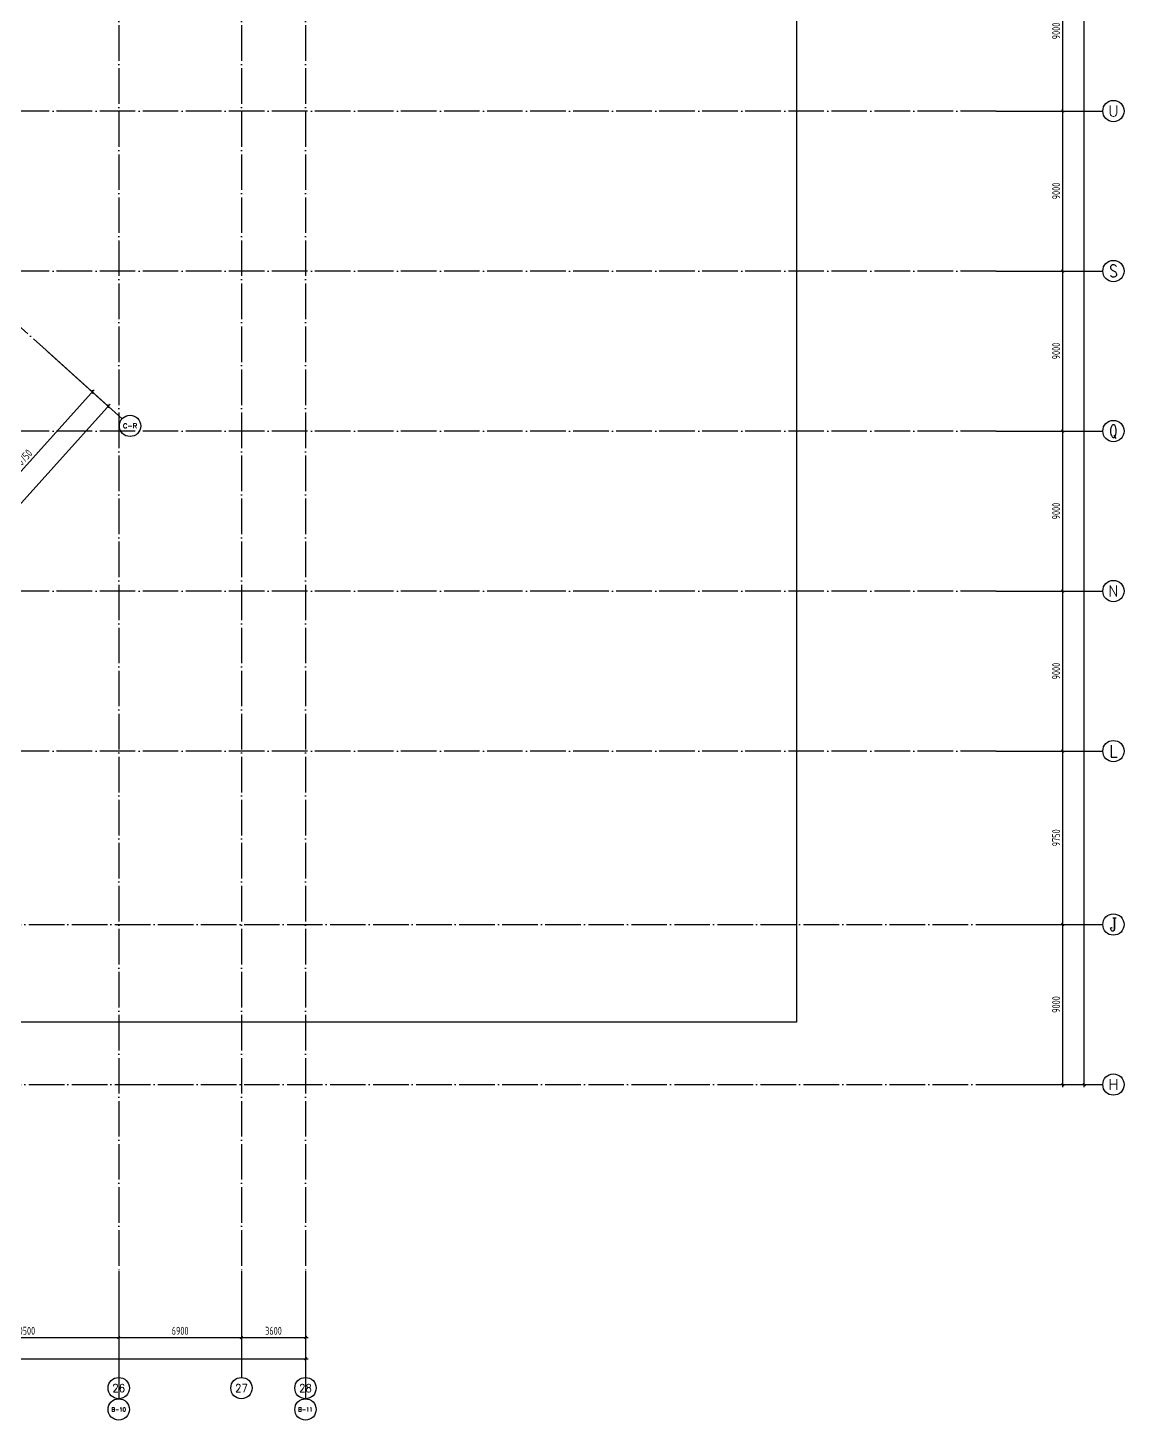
# Model space of a CAD drawing. Extents: x -502255 to 1362592, y -400300 to 332622.
# Drawn here: x -385008 to -323369, y -256454 to -178153 of the extents above; entities that cross this region are included whole.
import ezdxf
from ezdxf.enums import TextEntityAlignment as Align

# ---------------------------------------------------------------- set-up
doc = ezdxf.new("R2010")
doc.units = 0
doc.header["$LTSCALE"] = 1000
doc.header["$MEASUREMENT"] = 0
doc.linetypes.add('DOTE', pattern=[2.42, 2, -0.2, 0.02, -0.2])
for name, color, linetype in [('AXIS_TEXT', 7, 'Continuous'), ('S-DIM', 3, 'Continuous'), ('S-DOTE', 8, 'DOTE')]:
    doc.layers.add(name, color=color, linetype=linetype)
doc.layers.add('不打印', color=59, linetype='Continuous', plot=False)
doc.styles.add('_TCH_AXIS', font='COMPLEX', dxfattribs={"bigfont": 'GBCBIG'})
doc.styles.add('COMPLEX', font='COMPLEX.shx', dxfattribs={"width": 0.65})
doc.styles.get("Standard").update_dxf_attribs({"font": 'tssdeng2.shx', "width": 0.7, "bigfont": '@@hztxt.shx'})
doc.dimstyles.new('TSSD_150_150', dxfattribs={"dimtxt": 450, "dimasz": 150, "dimexe": 150, "dimexo": 375, "dimgap": 150, "dimtad": 1, "dimdec": 0, "dimzin": 0, "dimdsep": 46, "dimtxsty": 'Standard', "dimblk": 'ARCHTICK', "dimcen": 0, "dimdle": 150, "dimclrt": 7, "dimadec": 0, "dimazin": 0, "dimtfac": 1, "dimtdec": 0, "dimtix": 1, "dimtmove": 2, "dimatfit": 3, "dimfxl": 1, "dimtolj": 1, "dimtzin": 0, "dimarcsym": 0})

# ---------------------------------------------------------------- blocks, each defined once
blk = doc.blocks.new('_ArchTick')
at = {"color": 0, "linetype": 'ByBlock', "const_width": 0.4}
blk.add_lwpolyline([(-0.5, -0.5), (0.5, 0.5)], dxfattribs=at)
blk = doc.blocks.new('*D2077')
at = {"layer": 'Defpoints', "color": 0, "transparency": 16777216}
for p in [(1027055, 84926), (1116055, 84926), (1116055, 79976)]:
    blk.add_point(p, dxfattribs=at)
at = {"layer": 'S-DIM', "color": 0, "lineweight": -2, "transparency": 16777216}
for p, q in [((1027055, 84551), (1027055, 79826)), ((1116055, 84551), (1116055, 79826)), ((1026905, 79976), (1116205, 79976))]:
    blk.add_line(p, q, dxfattribs=at)
at = {"layer": 'S-DIM', "color": 0, "lineweight": -2, "transparency": 16777216, "xscale": 150, "yscale": 150, "zscale": 150, "rotation": 180}
blk.add_blockref('_ArchTick', (1027055, 79976), dxfattribs=at)
at = {"layer": 'S-DIM', "color": 0, "lineweight": -2, "transparency": 16777216, "xscale": 150, "yscale": 150, "zscale": 150}
blk.add_blockref('_ArchTick', (1116055, 79976), dxfattribs=at)
at = {"layer": 'S-DIM', "color": 7, "transparency": 16777216, "insert": (1071555, 80351), "char_height": 450, "attachment_point": 5}
blk.add_mtext('\\A1;89000', dxfattribs=at)
blk = doc.blocks.new('*D2079')
at = {"layer": 'Defpoints', "color": 0, "transparency": 16777216}
for p in [(1154884, 104400), (1158634, 104400), (1154884, 95400)]:
    blk.add_point(p, dxfattribs=at)
at = {"layer": 'S-DIM', "color": 0, "lineweight": -2, "transparency": 16777216}
for p, q in [((1155259, 104400), (1158784, 104400)), ((1158634, 95250), (1158634, 104550)), ((1155259, 95400), (1158784, 95400))]:
    blk.add_line(p, q, dxfattribs=at)
at = {"layer": 'S-DIM', "color": 0, "lineweight": -2, "transparency": 16777216, "xscale": 150, "yscale": 150, "zscale": 150}
for p, rotation in [((1158634, 104400), 90), ((1158634, 95400), 270)]:
    blk.add_blockref('_ArchTick', p, dxfattribs=dict(at, rotation=rotation))
at = {"layer": 'S-DIM', "color": 7, "transparency": 16777216, "insert": (1158259, 99900), "char_height": 450, "attachment_point": 5, "rotation": 90}
blk.add_mtext('\\A1;9000', dxfattribs=at)
blk = doc.blocks.new('*D2080')
at = {"layer": 'Defpoints', "color": 0, "transparency": 16777216}
for p in [(1154884, 114150), (1158634, 114150), (1154884, 104400)]:
    blk.add_point(p, dxfattribs=at)
at = {"layer": 'S-DIM', "color": 0, "lineweight": -2, "transparency": 16777216}
for p, q in [((1155259, 114150), (1158784, 114150)), ((1158634, 104250), (1158634, 114300)), ((1155259, 104400), (1158784, 104400))]:
    blk.add_line(p, q, dxfattribs=at)
at = {"layer": 'S-DIM', "color": 0, "lineweight": -2, "transparency": 16777216, "xscale": 150, "yscale": 150, "zscale": 150}
for p, rotation in [((1158634, 114150), 90), ((1158634, 104400), 270)]:
    blk.add_blockref('_ArchTick', p, dxfattribs=dict(at, rotation=rotation))
at = {"layer": 'S-DIM', "color": 7, "transparency": 16777216, "insert": (1158259, 109275), "char_height": 450, "attachment_point": 5, "rotation": 90}
blk.add_mtext('\\A1;9750', dxfattribs=at)
blk = doc.blocks.new('*D2081')
at = {"layer": 'Defpoints', "color": 0, "transparency": 16777216}
for p in [(1154884, 123150), (1158634, 123150), (1154884, 114150)]:
    blk.add_point(p, dxfattribs=at)
at = {"layer": 'S-DIM', "color": 0, "lineweight": -2, "transparency": 16777216}
for p, q in [((1155259, 123150), (1158784, 123150)), ((1158634, 114000), (1158634, 123300)), ((1155259, 114150), (1158784, 114150))]:
    blk.add_line(p, q, dxfattribs=at)
at = {"layer": 'S-DIM', "color": 0, "lineweight": -2, "transparency": 16777216, "xscale": 150, "yscale": 150, "zscale": 150}
for p, rotation in [((1158634, 123150), 90), ((1158634, 114150), 270)]:
    blk.add_blockref('_ArchTick', p, dxfattribs=dict(at, rotation=rotation))
at = {"layer": 'S-DIM', "color": 7, "transparency": 16777216, "insert": (1158259, 118650), "char_height": 450, "attachment_point": 5, "rotation": 90}
blk.add_mtext('\\A1;9000', dxfattribs=at)
blk = doc.blocks.new('*D2082')
at = {"layer": 'Defpoints', "color": 0, "transparency": 16777216}
for p in [(1154884, 132150), (1158634, 132150), (1154884, 123150)]:
    blk.add_point(p, dxfattribs=at)
at = {"layer": 'S-DIM', "color": 0, "lineweight": -2, "transparency": 16777216}
for p, q in [((1155259, 132150), (1158784, 132150)), ((1158634, 123000), (1158634, 132300)), ((1155259, 123150), (1158784, 123150))]:
    blk.add_line(p, q, dxfattribs=at)
at = {"layer": 'S-DIM', "color": 0, "lineweight": -2, "transparency": 16777216, "xscale": 150, "yscale": 150, "zscale": 150}
for p, rotation in [((1158634, 132150), 90), ((1158634, 123150), 270)]:
    blk.add_blockref('_ArchTick', p, dxfattribs=dict(at, rotation=rotation))
at = {"layer": 'S-DIM', "color": 7, "transparency": 16777216, "insert": (1158259, 127650), "char_height": 450, "attachment_point": 5, "rotation": 90}
blk.add_mtext('\\A1;9000', dxfattribs=at)
blk = doc.blocks.new('*D2083')
at = {"layer": 'Defpoints', "color": 0, "transparency": 16777216}
for p in [(1154884, 141150), (1158634, 141150), (1154884, 132150)]:
    blk.add_point(p, dxfattribs=at)
at = {"layer": 'S-DIM', "color": 0, "lineweight": -2, "transparency": 16777216}
for p, q in [((1155259, 141150), (1158784, 141150)), ((1158634, 132000), (1158634, 141300)), ((1155259, 132150), (1158784, 132150))]:
    blk.add_line(p, q, dxfattribs=at)
at = {"layer": 'S-DIM', "color": 0, "lineweight": -2, "transparency": 16777216, "xscale": 150, "yscale": 150, "zscale": 150}
for p, rotation in [((1158634, 141150), 90), ((1158634, 132150), 270)]:
    blk.add_blockref('_ArchTick', p, dxfattribs=dict(at, rotation=rotation))
at = {"layer": 'S-DIM', "color": 7, "transparency": 16777216, "insert": (1158259, 136650), "char_height": 450, "attachment_point": 5, "rotation": 90}
blk.add_mtext('\\A1;9000', dxfattribs=at)
blk = doc.blocks.new('*D2084')
at = {"layer": 'Defpoints', "color": 0, "transparency": 16777216}
for p in [(1154884, 150150), (1158634, 150150), (1154884, 141150)]:
    blk.add_point(p, dxfattribs=at)
at = {"layer": 'S-DIM', "color": 0, "lineweight": -2, "transparency": 16777216}
for p, q in [((1155259, 150150), (1158784, 150150)), ((1158634, 141000), (1158634, 150300)), ((1155259, 141150), (1158784, 141150))]:
    blk.add_line(p, q, dxfattribs=at)
at = {"layer": 'S-DIM', "color": 0, "lineweight": -2, "transparency": 16777216, "xscale": 150, "yscale": 150, "zscale": 150}
for p, rotation in [((1158634, 150150), 90), ((1158634, 141150), 270)]:
    blk.add_blockref('_ArchTick', p, dxfattribs=dict(at, rotation=rotation))
at = {"layer": 'S-DIM', "color": 7, "transparency": 16777216, "insert": (1158259, 145650), "char_height": 450, "attachment_point": 5, "rotation": 90}
blk.add_mtext('\\A1;9000', dxfattribs=at)
blk = doc.blocks.new('*D2085')
at = {"layer": 'Defpoints', "color": 0, "transparency": 16777216}
for p in [(1154884, 159150), (1158634, 159150), (1154884, 150150)]:
    blk.add_point(p, dxfattribs=at)
at = {"layer": 'S-DIM', "color": 0, "lineweight": -2, "transparency": 16777216}
for p, q in [((1155259, 159150), (1158784, 159150)), ((1158634, 150000), (1158634, 159300)), ((1155259, 150150), (1158784, 150150))]:
    blk.add_line(p, q, dxfattribs=at)
at = {"layer": 'S-DIM', "color": 0, "lineweight": -2, "transparency": 16777216, "xscale": 150, "yscale": 150, "zscale": 150}
for p, rotation in [((1158634, 159150), 90), ((1158634, 150150), 270)]:
    blk.add_blockref('_ArchTick', p, dxfattribs=dict(at, rotation=rotation))
at = {"layer": 'S-DIM', "color": 7, "transparency": 16777216, "insert": (1158259, 154650), "char_height": 450, "attachment_point": 5, "rotation": 90}
blk.add_mtext('\\A1;9000', dxfattribs=at)
blk = doc.blocks.new('_AXISO')
blk.add_circle((0, 0), 0.5)
at = {"layer": 'AXIS_TEXT', "style": 'COMPLEX', "width": 1.041667}
blk.add_attdef('A', text='', height=0.56, dxfattribs=at).set_placement((-0.25, -0.28), (0.25, -0.28), align=Align.FIT)
blk = doc.blocks.new('*D2113')
at = {"layer": 'Defpoints', "color": 0, "transparency": 16777216}
for p in [(996205, 84926), (1116055, 84926), (1116055, 79976)]:
    blk.add_point(p, dxfattribs=at)
at = {"layer": 'S-DIM', "color": 0, "lineweight": -2, "transparency": 16777216}
for p, q in [((996205, 84551), (996205, 79826)), ((1116055, 84551), (1116055, 79826)), ((996055, 79976), (1116205, 79976))]:
    blk.add_line(p, q, dxfattribs=at)
at = {"layer": 'S-DIM', "color": 0, "lineweight": -2, "transparency": 16777216, "xscale": 150, "yscale": 150, "zscale": 150, "rotation": 180}
blk.add_blockref('_ArchTick', (996205, 79976), dxfattribs=at)
at = {"layer": 'S-DIM', "color": 0, "lineweight": -2, "transparency": 16777216, "xscale": 150, "yscale": 150, "zscale": 150}
blk.add_blockref('_ArchTick', (1116055, 79976), dxfattribs=at)
at = {"layer": 'S-DIM', "color": 7, "transparency": 16777216, "insert": (1056130, 80351), "char_height": 450, "attachment_point": 5}
blk.add_mtext('\\A1;119850', dxfattribs=at)
blk = doc.blocks.new('*D2127')
at = {"layer": 'Defpoints', "color": 0, "transparency": 16777216}
for p in [(1095055, 84926), (1105555, 84926), (1105555, 81176)]:
    blk.add_point(p, dxfattribs=at)
at = {"layer": 'S-DIM', "color": 0, "lineweight": -2, "transparency": 16777216}
for p, q in [((1095055, 84551), (1095055, 81026)), ((1105555, 84551), (1105555, 81026)), ((1094905, 81176), (1105705, 81176))]:
    blk.add_line(p, q, dxfattribs=at)
at = {"layer": 'S-DIM', "color": 0, "lineweight": -2, "transparency": 16777216, "xscale": 150, "yscale": 150, "zscale": 150, "rotation": 180}
blk.add_blockref('_ArchTick', (1095055, 81176), dxfattribs=at)
at = {"layer": 'S-DIM', "color": 0, "lineweight": -2, "transparency": 16777216, "xscale": 150, "yscale": 150, "zscale": 150}
blk.add_blockref('_ArchTick', (1105555, 81176), dxfattribs=at)
at = {"layer": 'S-DIM', "color": 7, "transparency": 16777216, "insert": (1100305, 81551), "char_height": 450, "attachment_point": 5}
blk.add_mtext('\\A1;10500', dxfattribs=at)
blk = doc.blocks.new('*D2128')
at = {"layer": 'Defpoints', "color": 0, "transparency": 16777216}
for p in [(1105555, 84926), (1112455, 84926), (1112455, 81176)]:
    blk.add_point(p, dxfattribs=at)
at = {"layer": 'S-DIM', "color": 0, "lineweight": -2, "transparency": 16777216}
for p, q in [((1105555, 84551), (1105555, 81026)), ((1112455, 84551), (1112455, 81026)), ((1105405, 81176), (1112605, 81176))]:
    blk.add_line(p, q, dxfattribs=at)
at = {"layer": 'S-DIM', "color": 0, "lineweight": -2, "transparency": 16777216, "xscale": 150, "yscale": 150, "zscale": 150, "rotation": 180}
blk.add_blockref('_ArchTick', (1105555, 81176), dxfattribs=at)
at = {"layer": 'S-DIM', "color": 0, "lineweight": -2, "transparency": 16777216, "xscale": 150, "yscale": 150, "zscale": 150}
blk.add_blockref('_ArchTick', (1112455, 81176), dxfattribs=at)
at = {"layer": 'S-DIM', "color": 7, "transparency": 16777216, "insert": (1109005, 81551), "char_height": 450, "attachment_point": 5}
blk.add_mtext('\\A1;6900', dxfattribs=at)
blk = doc.blocks.new('*D2129')
at = {"layer": 'Defpoints', "color": 0, "transparency": 16777216}
for p in [(1112455, 84926), (1116055, 84926), (1116055, 81176)]:
    blk.add_point(p, dxfattribs=at)
at = {"layer": 'S-DIM', "color": 0, "lineweight": -2, "transparency": 16777216}
for p, q in [((1112455, 84551), (1112455, 81026)), ((1116055, 84551), (1116055, 81026)), ((1112305, 81176), (1116205, 81176))]:
    blk.add_line(p, q, dxfattribs=at)
at = {"layer": 'S-DIM', "color": 0, "lineweight": -2, "transparency": 16777216, "xscale": 150, "yscale": 150, "zscale": 150, "rotation": 180}
blk.add_blockref('_ArchTick', (1112455, 81176), dxfattribs=at)
at = {"layer": 'S-DIM', "color": 0, "lineweight": -2, "transparency": 16777216, "xscale": 150, "yscale": 150, "zscale": 150}
blk.add_blockref('_ArchTick', (1116055, 81176), dxfattribs=at)
at = {"layer": 'S-DIM', "color": 7, "transparency": 16777216, "insert": (1114255, 81551), "char_height": 450, "attachment_point": 5}
blk.add_mtext('\\A1;3600', dxfattribs=at)
blk = doc.blocks.new('*D2148')
at = {"layer": 'Defpoints', "color": 0, "transparency": 16777216}
for p in [(1154884, 246850), (1159834, 246850), (1154884, 95400)]:
    blk.add_point(p, dxfattribs=at)
at = {"layer": 'S-DIM', "color": 0, "lineweight": -2, "transparency": 16777216}
for p, q in [((1155259, 246850), (1159984, 246850)), ((1159834, 95250), (1159834, 247000)), ((1155259, 95400), (1159984, 95400))]:
    blk.add_line(p, q, dxfattribs=at)
at = {"layer": 'S-DIM', "color": 0, "lineweight": -2, "transparency": 16777216, "xscale": 150, "yscale": 150, "zscale": 150}
for p, rotation in [((1159834, 246850), 90), ((1159834, 95400), 270)]:
    blk.add_blockref('_ArchTick', p, dxfattribs=dict(at, rotation=rotation))
at = {"layer": 'S-DIM', "color": 7, "transparency": 16777216, "insert": (1159459, 171125), "char_height": 450, "attachment_point": 5, "rotation": 90}
blk.add_mtext('\\A1;151450', dxfattribs=at)
blk = doc.blocks.new('*D2149')
at = {"layer": 'Defpoints', "color": 0, "transparency": 16777216}
for p in [(1101289, 136860), (1104967, 133548), (1059970, 90971)]:
    blk.add_point(p, dxfattribs=at)
at = {"layer": 'S-DIM', "color": 0, "lineweight": -2, "transparency": 16777216}
for p, q in [((1101567, 136609), (1105079, 133448)), ((1063548, 87547), (1105068, 133659)), ((1060248, 90720), (1063760, 87558))]:
    blk.add_line(p, q, dxfattribs=at)
at = {"layer": 'S-DIM', "color": 0, "lineweight": -2, "transparency": 16777216, "xscale": 150, "yscale": 150, "zscale": 150}
for p, rotation in [((1104967, 133548), 47.99999999999577), ((1063648, 87659), 227.9999999999958)]:
    blk.add_blockref('_ArchTick', p, dxfattribs=dict(at, rotation=rotation))
at = {"layer": 'S-DIM', "color": 7, "transparency": 16777216, "insert": (1084029, 110854), "char_height": 450, "attachment_point": 5, "rotation": 48}
blk.add_mtext('\\A1;61750', dxfattribs=at)
blk = doc.blocks.new('*D2156')
at = {"layer": 'Defpoints', "color": 0, "transparency": 16777216}
for p in [(1101289, 136860), (1104075, 134351), (1094095, 128871)]:
    blk.add_point(p, dxfattribs=at)
at = {"layer": 'S-DIM', "color": 0, "lineweight": -2, "transparency": 16777216}
for p, q in [((1101567, 136609), (1104187, 134251)), ((1096782, 126251), (1104176, 134462)), ((1094374, 128620), (1096994, 126262))]:
    blk.add_line(p, q, dxfattribs=at)
at = {"layer": 'S-DIM', "color": 0, "lineweight": -2, "transparency": 16777216, "xscale": 150, "yscale": 150, "zscale": 150}
for p, rotation in [((1104075, 134351), 47.99999999999657), ((1096882, 126362), 227.9999999999966)]:
    blk.add_blockref('_ArchTick', p, dxfattribs=dict(at, rotation=rotation))
at = {"layer": 'S-DIM', "color": 7, "transparency": 16777216, "insert": (1100200, 130607), "char_height": 450, "attachment_point": 5, "rotation": 48}
blk.add_mtext('\\A1;10750', dxfattribs=at)
blk = doc.blocks.new('dsadasd')
at = {"layer": 'S-DIM'}
for p, q in [((1154883.8, 150150.4), (1160883.8, 150150.4)), ((1154883.8, 141150.4), (1160883.8, 141150.4)), ((1101288.6, 136860.2), (1105747.5, 132845.4)), ((1154883.8, 132150.4), (1160883.8, 132150.4)), ((1154883.8, 123150.4), (1160883.8, 123150.4)), ((1154883.8, 114150.4), (1160883.8, 114150.4)), ((1154883.8, 104400.4), (1160883.8, 104400.4)), ((1154883.8, 95400.4), (1160883.8, 95400.4)), ((1105554.9, 84926.2), (1105554.9, 78926.2)), ((1105554.9, 84926.2), (1105554.9, 77726.2)), ((1112454.9, 84926.2), (1112454.9, 78926.2)), ((1116054.9, 84926.2), (1116054.9, 78926.2)), ((1116054.9, 84926.2), (1116054.9, 77726.2))]:
    blk.add_line(p, q, dxfattribs=at)
at = {"layer": 'S-DOTE', "color": 8, "linetype": 'DOTE'}
for p, q in [((1105554.9, 259031.5), (1105554.9, 84926.2)), ((1112454.9, 259031.5), (1112454.9, 84926.2)), ((1116054.9, 259031.5), (1116054.9, 84926.2)), ((1154883.8, 150150.4), (1026054.9, 150150.4)), ((1086373.7, 150289.6), (1101288.6, 136860.2)), ((1154883.8, 141150.4), (1027054.9, 141150.4)), ((1154883.8, 132150.4), (1026054.9, 132150.4)), ((1154883.8, 123150.4), (1026054.9, 123150.4)), ((1154883.8, 114150.4), (1027054.9, 114150.4)), ((991597.7, 104400.4), (1154883.8, 104400.4)), ((991597.7, 95400.4), (1154883.8, 95400.4))]:
    blk.add_line(p, q, dxfattribs=at)
at = {"layer": 'S-DIM'}
ref = blk.add_blockref('_AXISO', (1161483.8, 150150.4), dxfattribs=dict(at, xscale=1200, yscale=1200, zscale=1200))
ref.add_attrib('A', 'U', dxfattribs={"layer": 'AXIS_TEXT', "height": 608.3, "style": '_TCH_AXIS'}).set_placement((1161194.2, 149846.2), (1161773.5, 149846.2), align=Align.FIT)
ref = blk.add_blockref('_AXISO', (1161483.8, 141150.4), dxfattribs=dict(at, xscale=1200, yscale=1200, zscale=1200))
ref.add_attrib('A', 'S', dxfattribs={"layer": 'AXIS_TEXT', "height": 698.9, "style": '_TCH_AXIS'}).set_placement((1161250.9, 140800.9), (1161716.8, 140800.9), align=Align.FIT)
ref = blk.add_blockref('_AXISO', (1106193.4, 132443.9), dxfattribs=dict(at, xscale=1200, yscale=1200, zscale=1200))
ref.add_attrib('A', 'C-R', dxfattribs={"layer": 'AXIS_TEXT', "height": 258.24, "style": '_TCH_AXIS'}).set_placement((1105793.7, 132314.8), (1106593, 132314.8), align=Align.FIT)
ref = blk.add_blockref('_AXISO', (1161483.8, 132150.4), dxfattribs=dict(at, xscale=1200, yscale=1200, zscale=1200))
ref.add_attrib('A', 'Q', dxfattribs={"layer": 'AXIS_TEXT', "height": 715.4, "style": '_TCH_AXIS', "width": 0.807692}).set_placement((1161263.7, 131792.7), (1161704, 131792.7), align=Align.FIT)
ref = blk.add_blockref('_AXISO', (1161483.8, 123150.4), dxfattribs=dict(at, xscale=1200, yscale=1200, zscale=1200))
ref.add_attrib('A', 'N', dxfattribs={"layer": 'AXIS_TEXT', "height": 622.9, "style": '_TCH_AXIS'}).set_placement((1161202.1, 122838.9), (1161765.6, 122838.9), align=Align.FIT)
ref = blk.add_blockref('_AXISO', (1161483.8, 114150.4), dxfattribs=dict(at, xscale=1200, yscale=1200, zscale=1200))
ref.add_attrib('A', 'L', dxfattribs={"layer": 'AXIS_TEXT', "height": 683.5, "style": '_TCH_AXIS'}).set_placement((1161239.7, 113808.6), (1161728, 113808.6), align=Align.FIT)
ref = blk.add_blockref('_AXISO', (1161483.8, 104400.4), dxfattribs=dict(at, xscale=1200, yscale=1200, zscale=1200))
ref.add_attrib('A', 'J', dxfattribs={"layer": 'AXIS_TEXT', "height": 744.1, "style": '_TCH_AXIS'}).set_placement((1161289, 104028.3), (1161678.7, 104028.3), align=Align.FIT)
ref = blk.add_blockref('_AXISO', (1161483.8, 95400.4), dxfattribs=dict(at, xscale=1200, yscale=1200, zscale=1200))
ref.add_attrib('A', 'H', dxfattribs={"layer": 'AXIS_TEXT', "height": 608.3, "style": '_TCH_AXIS'}).set_placement((1161194.2, 95096.2), (1161773.5, 95096.2), align=Align.FIT)
ref = blk.add_blockref('_AXISO', (1105554.9, 78326.2), dxfattribs=dict(at, xscale=1200, yscale=1200, zscale=1200))
ref.add_attrib('A', '26', dxfattribs={"layer": 'AXIS_TEXT', "height": 441.41, "style": '_TCH_AXIS'}).set_placement((1105197.6, 78105.5), (1105912.3, 78105.5), align=Align.FIT)
ref = blk.add_blockref('_AXISO', (1112454.9, 78326.2), dxfattribs=dict(at, xscale=1200, yscale=1200, zscale=1200))
ref.add_attrib('A', '27', dxfattribs={"layer": 'AXIS_TEXT', "height": 441.41, "style": '_TCH_AXIS'}).set_placement((1112097.6, 78105.5), (1112812.3, 78105.5), align=Align.FIT)
ref = blk.add_blockref('_AXISO', (1116054.9, 78326.2), dxfattribs=dict(at, xscale=1200, yscale=1200, zscale=1200))
ref.add_attrib('A', '28', dxfattribs={"layer": 'AXIS_TEXT', "height": 441.41, "style": '_TCH_AXIS'}).set_placement((1115697.6, 78105.5), (1116412.3, 78105.5), align=Align.FIT)
ref = blk.add_blockref('_AXISO', (1105554.9, 77126.2), dxfattribs=dict(at, xscale=1200, yscale=1200, zscale=1200))
ref.add_attrib('A', 'B-10', dxfattribs={"layer": 'AXIS_TEXT', "height": 221.02, "style": '_TCH_AXIS'}).set_placement((1105149.7, 77015.7), (1105960.1, 77015.7), align=Align.FIT)
ref = blk.add_blockref('_AXISO', (1116054.9, 77126.2), dxfattribs=dict(at, xscale=1200, yscale=1200, zscale=1200))
ref.add_attrib('A', 'B-11', dxfattribs={"layer": 'AXIS_TEXT', "height": 235.2, "style": '_TCH_AXIS'}).set_placement((1115651.7, 77008.6), (1116458.1, 77008.6), align=Align.FIT)
for p1, p2, distance, picture, middle in [((1154883.8, 95400.4), (1154883.8, 246850.4), -4950, '*D2148', (1159458.8, 171125.4)), ((1154883.8, 150150.4), (1154883.8, 159150.4), -3750, '*D2085', (1158258.8, 154650.4)), ((1154883.8, 141150.4), (1154883.8, 150150.4), -3750, '*D2084', (1158258.8, 145650.4)), ((1154883.8, 132150.4), (1154883.8, 141150.4), -3750, '*D2083', (1158258.8, 136650.4)), ((1059969.8, 90971), (1101288.6, 136860.2), -4950, '*D2149', (1084029.1, 110854.3)), ((1094095.5, 128871.4), (1101288.6, 136860.2), -3750, '*D2156', (1100200.1, 130607.4)), ((1154883.8, 123150.4), (1154883.8, 132150.4), -3750, '*D2082', (1158258.8, 127650.4)), ((1154883.8, 114150.4), (1154883.8, 123150.4), -3750, '*D2081', (1158258.8, 118650.4)), ((1154883.8, 104400.4), (1154883.8, 114150.4), -3750, '*D2080', (1158258.8, 109275.4)), ((1154883.8, 95400.4), (1154883.8, 104400.4), -3750, '*D2079', (1158258.8, 99900.4)), ((996204.9, 84926.2), (1116054.9, 84926.2), -4950, '*D2113', (1056129.9, 80351.2)), ((1027054.9, 84926.2), (1116054.9, 84926.2), -4950, '*D2077', (1071554.9, 80351.2)), ((1095054.9, 84926.2), (1105554.9, 84926.2), -3750, '*D2127', (1100304.9, 81551.2)), ((1105554.9, 84926.2), (1112454.9, 84926.2), -3750, '*D2128', (1109004.9, 81551.2)), ((1112454.9, 84926.2), (1116054.9, 84926.2), -3750, '*D2129', (1114254.9, 81551.2))]:
    dim = blk.add_aligned_dim(p1=p1, p2=p2, distance=distance, dimstyle='TSSD_150_150', dxfattribs=at)
    dim.commit()
    dim.dimension.update_dxf_attribs({"geometry": picture, "text_midpoint": middle})

msp = doc.modelspace()

# ---------------------------------------------------------------- linework, layer by layer
at = {"layer": '不打印', "color": 4}
msp.add_lwpolyline([(-341793.3, -234065.1), (-477481.2, -234065.1), (-477481.2, -134768.8), (-341793.3, -134768.8)], close=True, dxfattribs=at)

# ---------------------------------------------------------------- block references
at = {"layer": 'S-DOTE'}
msp.add_blockref('dsadasd', (-1485452.6, -332979.9), dxfattribs=at)

doc.saveas('drawing.dxf')
